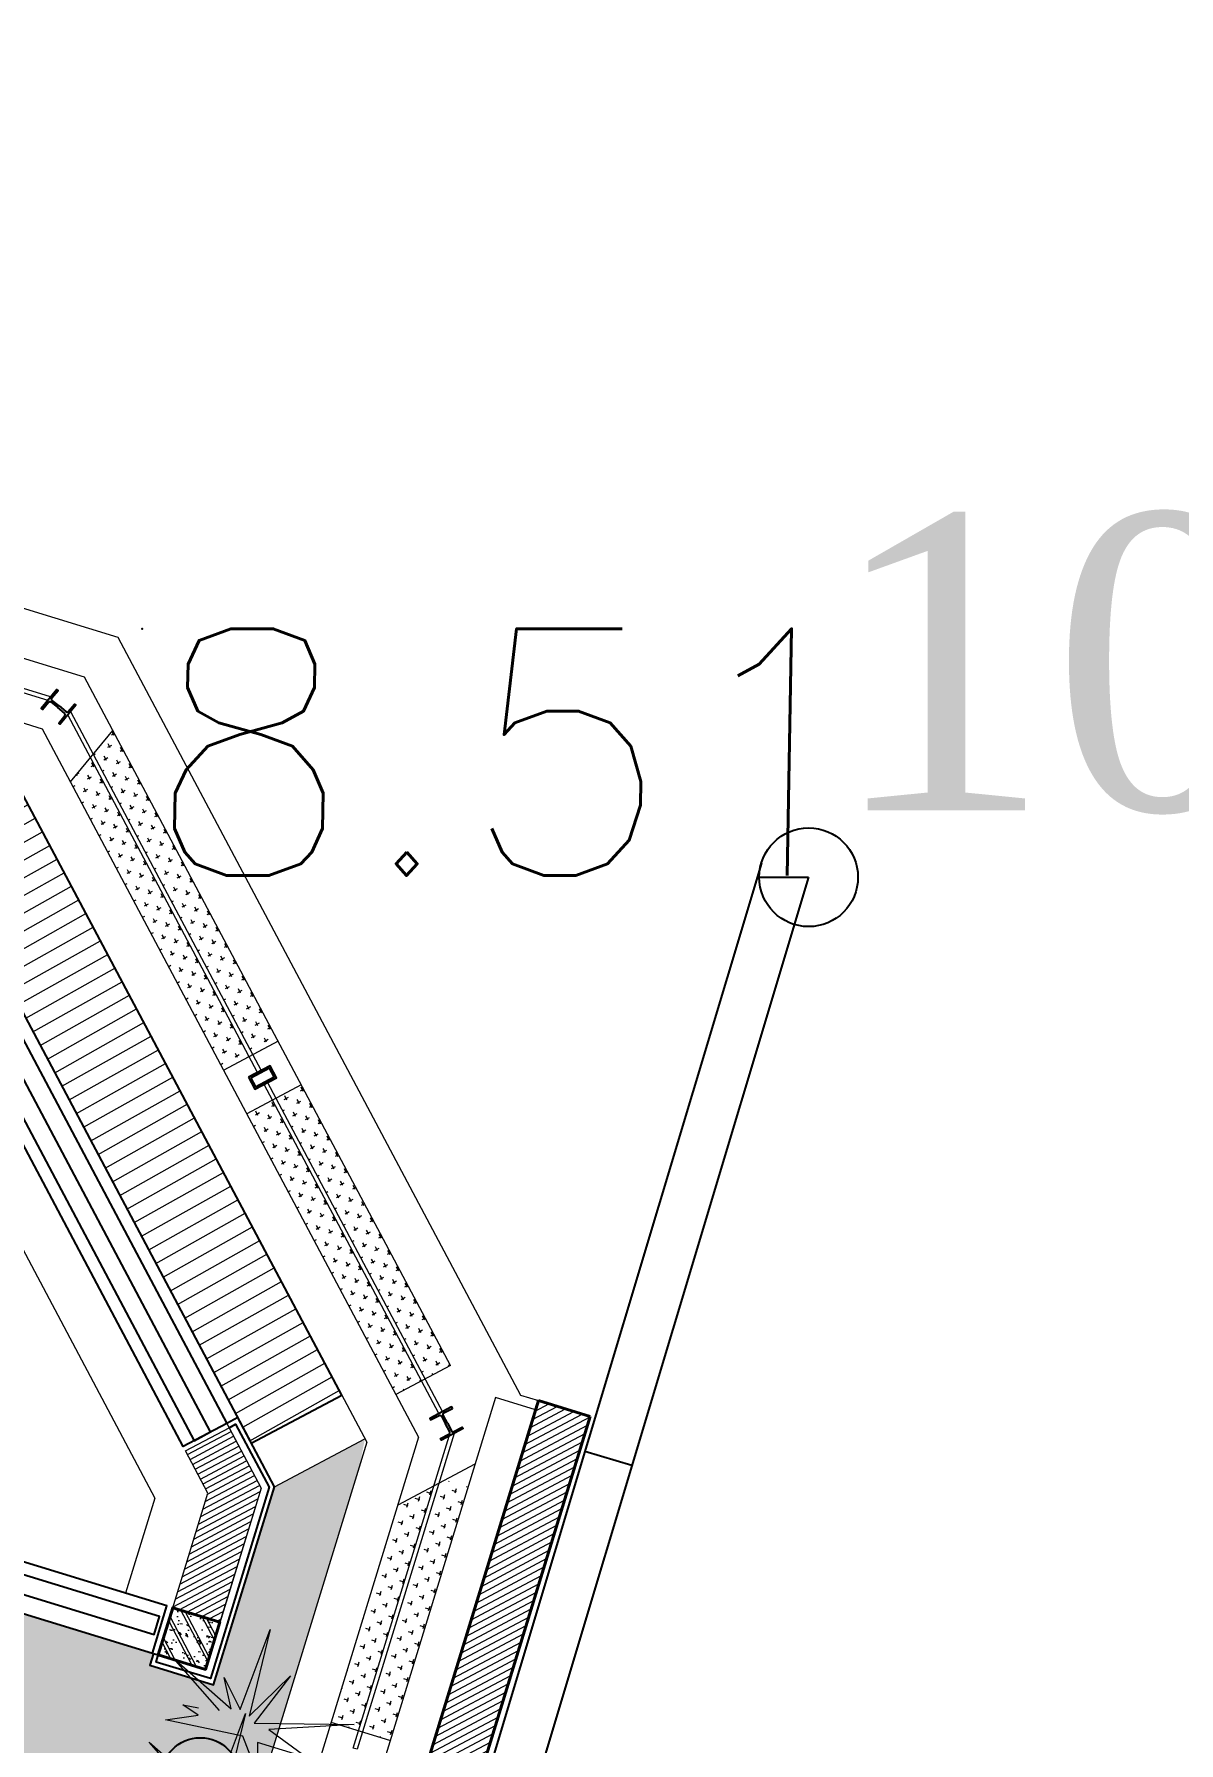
# Model space of a CAD drawing. Header units: inches. Extents: x 587740 to 588006, y 2325787 to 2326106.
# Drawn here: x 587940.86 to 587945.5, y 2326012.2 to 2326019.13 of the extents above; entities that cross this region are included whole.
import ezdxf
from ezdxf.enums import TextEntityAlignment as Align

# ---------------------------------------------------------------- set-up
doc = ezdxf.new("R2010")
doc.units = ezdxf.units.IN
doc.header["$MEASUREMENT"] = 0
doc.header["$PDSIZE"] = 0.1
for name, color, linetype in [('DANCU', 6, 'Continuous'), ('diem', 8, 'Continuous'), ('Docao', 22, 'Continuous'), ('KYHIEU', 2, 'Continuous'), ('mocgioi', 2, 'Continuous'), ('VTgioi', 40, 'Continuous'), ('Xref Landscape 2020 05 04$0$CDC-E-Lighting', 2, 'Continuous'), ('Xref Landscape 2020 05 04$0$hoan thien', 41, 'Continuous'), ('Xref Landscape 2020 05 04$0$KT-Tuong', 1, 'Continuous'), ('Xref MBTHANGBONGOAINHA COTE SAN VUON$0$hoan thien', 41, 'Continuous'), ('Xref MBTHANGBONGOAINHA COTE SAN VUON$0$NOITHAT', 8, 'Continuous')]:
    doc.layers.add(name, color=color, linetype=linetype)
for name, color, linetype, lineweight in [('Xref Landscape 2020 05 04$0$A1-DIM', 253, 'Continuous', 13), ('Xref Landscape 2020 05 04$0$A1-KÝ HIỆU', 40, 'Continuous', 20), ('Xref Landscape 2020 05 04$0$cay', 74, 'Continuous', 9), ('Xref Landscape 2020 05 04$0$HACTH', 250, 'Continuous', 0), ('Xref Landscape 2020 05 04$0$MANH', 136, 'Continuous', 5), ('Xref Landscape 2020 05 04$0$THAY', 4, 'Continuous', 20), ('Xref Landscape 2020 05 04$0$tree', 74, 'Continuous', 13), ('Xref Landscape 2020 05 04$0$TUONG', 7, 'Continuous', 40), ('Xref Landscape 2020 05 04$0$Xref Landscape$0$THAY', 4, 'Continuous', 20), ('Xref MBTHANGBONGOAINHA COTE SAN VUON$0$A-WALL', 7, 'Continuous', 9), ('Xref MBTHANGBONGOAINHA COTE SAN VUON$0$i_hatch', 250, 'Continuous', 5), ('Xref MBTHANGBONGOAINHA COTE SAN VUON$0$MANH', 136, 'Continuous', 5), ('Xref MBTHANGBONGOAINHA COTE SAN VUON$0$NSV - Hatch', 8, 'Continuous', 9), ('Xref MBTHANGBONGOAINHA COTE SAN VUON$0$Xref Mat bang thang ngoai nha$0$COT VACH', 30, 'Continuous', 40), ('Xref MBTHANGBONGOAINHA COTE SAN VUON$0$Xref Mat bang thang ngoai nha$0$i_hatch', 250, 'Continuous', 5)]:
    doc.layers.add(name, color=color, linetype=linetype, lineweight=lineweight)
doc.styles.add('VNARIAL', font='txt.shx')
doc.styles.add('VNT', font='')
doc.styles.get('VNT').set_extended_font_data('.VnTime')
pattern_1 = [(29.33749387773264, (587837.162505679, 2326033.805722693), (-0.03062204963638812, 0.05448431185463851), [])]

# ---------------------------------------------------------------- blocks, each defined once
blk = doc.blocks.new('Xref Landscape 2020 05 04$0$hangrao')
at = {"layer": 'Xref Landscape 2020 05 04$0$HACTH'}
h = blk.add_hatch(dxfattribs=at)
h.set_pattern_fill('ANSI31', color=256, scale=200)
h.set_pattern_definition([(45, (316546.4637748334, 10900), (-17.67766952966369, 17.67766952966369), [])])
h.paths.add_polyline_path([(67590.00000018602, 22587.12685993905), (67370.00000018602, 22587.12685993905), (67370.00000018583, -31152.86776741003), (67590.00000018583, -31153.27272024707)])
at = {"layer": 'Xref Landscape 2020 05 04$0$tree'}
h = blk.add_hatch(dxfattribs=at)
h.set_pattern_fill('CROSS', color=256, scale=150, angle=-44.96800969752317)
h.set_pattern_definition([(315.0319903024768, (-381578.9247013353, 1105665.131603279), (53.03300032275722, 0.02961024201588813), [18.75, -56.24999999999999]), (45.03199030247683, (-381578.9172987746, 1105651.873353198), (-0.02961024201588458, 53.03300032275721), [18.74999999999967, -56.24999999999933])])
h.paths.add_polyline_path([(64877.81736044807, 24561.59527024983), (65853.04443060013, 23587.45660148849), (65935.24441309355, 23669.74842570646), (64925.50315725151, 24676.8102411677)])
h = blk.add_hatch(dxfattribs=at)
h.set_pattern_fill('CROSS', color=256, scale=150, angle=-44.96800969752317)
h.set_pattern_definition([(315.0319903024768, (-381672.6536348556, 1105571.297946781), (53.03300032275722, 0.02961024201588813), [18.75, -56.24999999999999]), (45.03199030247683, (-381672.6462322952, 1105558.0396967), (-0.02961024201588458, 53.03300032275721), [18.74999999999967, -56.24999999999933])])
h.paths.add_polyline_path([(64822.4863361062, 24427.9084538866), (65759.31549707975, 23493.62294499092), (65841.51547957317, 23575.91476920887), (64871.06543123, 24545.28174755262)])
h = blk.add_hatch(dxfattribs=at)
h.set_pattern_fill('CROSS', color=256, scale=150, angle=-44.96800969752317)
h.set_pattern_definition([(315.0319903024768, (-380688.6520129706, 1104775.852503035), (53.03300032275722, 0.02961024201588813), [18.75, -56.24999999999999]), (45.03199030247683, (-380688.6446104102, 1104762.594252955), (-0.02961024201588458, 53.03300032275721), [18.74999999999967, -56.24999999999933])])
h.paths.add_polyline_path([(65994.54472543951, 23446.11422793985), (66905.62913474638, 22536.04655955534), (66987.8291172398, 22618.33838377331), (66076.74470793293, 23528.40605215781)])
h = blk.add_hatch(dxfattribs=at)
h.set_pattern_fill('CROSS', color=256, scale=150, angle=-44.96800969752317)
h.set_pattern_definition([(315.0319903024768, (-380782.3809464913, 1104682.018846537), (53.03300032275722, 0.02961024201588813), [18.75, -56.24999999999999]), (45.03199030247683, (-380782.3735439306, 1104668.760596457), (-0.02961024201588458, 53.03300032275721), [18.74999999999967, -56.24999999999933])])
h.paths.add_polyline_path([(65900.81579191913, 23352.28057144227), (66811.90018053143, 22442.21292372921), (66894.10016302497, 22524.50474794718), (65983.01577441255, 23434.57239566023)])
h = blk.add_hatch(dxfattribs=at)
h.set_pattern_fill('CROSS', color=256, scale=150, angle=-90.00000000000001)
h.set_pattern_definition([(270, (516449.2244212654, 1102369.40214293), (37.49999999999999, -37.50000000000001), [18.75, -56.25]), (360, (516439.8494212654, 1102360.02714293), (37.50000000000001, 37.49999999999999), [18.75, -56.25])])
h.paths.add_polyline_path([(67083.15675511933, 22168.68999245254), (67083.15675511933, 21093.48963547617), (67199.4700452243, 21093.48963547617), (67199.4700452243, 22168.68999245254)])
h = blk.add_hatch(dxfattribs=at)
h.set_pattern_fill('CROSS', color=256, scale=150, angle=-90.00000000000001)
h.set_pattern_definition([(270, (516316.5976212943, 1102369.40214293), (37.49999999999999, -37.50000000000001), [18.75, -56.25]), (360, (516307.2226212943, 1102360.02714293), (37.50000000000001, 37.49999999999999), [18.75, -56.25])])
h.paths.add_polyline_path([(67066.8432452532, 22131.43933364883), (66950.52995514823, 22014.99613851374), (66950.52995514823, 21093.48963547617), (67066.8432452532, 21093.48963547617)])
at = {"layer": 'Xref Landscape 2020 05 04$0$A1-DIM'}
for points in [[(64644.24545136874, 24732.99116392394), (63408.29964722297, 24733.67278384743)], [(63408.29964722297, 24717.35927500602), (64637.49509225739, 24716.68143480486)], [(64738.94638284447, 24700.31126101004), (65904.33828657691, 23536.21999197858), (65892.80952101969, 23524.6779744362), (64732.19445362652, 24683.99773831281)], [(67000.22543028044, 22418.49799581421), (65931.72210210061, 23485.80882171032), (65943.25086765783, 23497.3508392527), (67011.75438385294, 22430.03982555117)], [(67083.15675511933, 22360.0215910627), (67082.62679943163, 21020.98976782552), (67066.3132895655, 21020.98950567801), (67066.8432452532, 22343.68986137846)]]:
    blk.add_lwpolyline(points, dxfattribs=at)
at = {"layer": 'Xref Landscape 2020 05 04$0$A1-KÝ HIỆU', "color": 1}
blk.add_lwpolyline([(67370.00000018626, -37221.00018372388), (67370.00000018626, 22547.74550895224), (67200.00000018626, 22547.74550895224), (67200.00000018626, -37220.68726562255)], dxfattribs=at)
at = {"layer": 'Xref Landscape 2020 05 04$0$KT-Tuong', "ltscale": 3}
for points in [[(64688.01993130066, 24708.01117437897), (64654.94120769587, 24721.70197584137, -0.4142135623730951), (64651.15027319884, 24730.84685504445), (64665.98834852676, 24766.69753872778), (64659.33564433805, 24769.45099600512), (64621.0931821526, 24677.05232671817), (64627.74588634132, 24674.29886944083), (64642.58396166924, 24710.14955312418, -0.4142135623730951), (64651.7288408723, 24713.94048762126), (64684.80756447709, 24700.24968615887)], [(64688.01993130066, 24708.01117437897), (64721.09865490533, 24694.32037291658, 0.4142135623730951), (64730.24353410839, 24698.1113074137), (64745.08160943643, 24733.96199109702), (64751.73431362503, 24731.20853381968), (64713.49185143958, 24638.80986453273), (64706.83914725098, 24641.56332181007), (64721.6772225789, 24677.41400549343, 0.4142135623730951), (64717.88628808176, 24686.55888469648), (64684.80756447709, 24700.24968615887)], [(67044.33315287705, 22391.90480441254), (67019.00460568059, 22417.20509486385, -0.4142135623730951), (67018.99908061873, 22427.10458825866), (67046.41950714134, 22454.55563941007), (67041.32549764938, 22459.64396598127), (66970.6542952715, 22388.89383414773), (66975.74830476346, 22383.80550757653), (67003.16873128607, 22411.25655872795, -0.4142135623730951), (67013.06822468084, 22411.26208378984), (67038.3967718773, 22385.96179333855)], [(67044.33315287705, 22391.90480441254), (67069.6617000734, 22366.60451396125, 0.4142135623730951), (67079.56119346828, 22366.61003902314), (67106.9816199909, 22394.06109017455), (67112.07562948286, 22388.97276360336), (67041.40442710498, 22318.22263176982), (67036.31041761301, 22323.31095834103), (67063.73084413563, 22350.76200949244, 0.4142135623730951), (67063.72531907377, 22360.66150288725), (67038.3967718773, 22385.96179333855)]]:
    blk.add_lwpolyline(points, format="xyb", dxfattribs=at)
for points in [[(65862.86369170249, 23494.6990576986), (65901.77627278329, 23455.82990497272), (65972.44745955756, 23526.58005239243), (65933.53487847676, 23565.4492051183)], [(65873.04602776445, 23494.70474286507), (65901.77058761683, 23466.0122410347), (65962.2651234956, 23526.57436722596), (65933.54056364321, 23555.26686905633)]]:
    blk.add_lwpolyline(points, close=True, dxfattribs=at)
at = {"layer": 'Xref Landscape 2020 05 04$0$MANH'}
for p, q in [((65935.24441309355, 23669.74842570646), (65758.56644522538, 23492.87305622373)), ((66076.74470793293, 23528.40605215781), (65900.06674006465, 23351.5306826751)), ((67199.4700452243, 21093.48963547617), (66949.47004390485, 21093.48963547617))]:
    blk.add_line(p, q, dxfattribs=at)
at = {"layer": 'Xref Landscape 2020 05 04$0$TUONG'}
blk.add_lwpolyline([(67370.00000018583, -37221.00018372389), (67370.00000018603, 22587.12685993905), (67590.00000018603, 22587.12685993905), (67590.00000018583, -37221.40513656093)], dxfattribs=at)
at = {"layer": 'Xref Landscape 2020 05 04$0$Xref Landscape$0$THAY'}
for p, q in [((64569.49430803815, 24405.0000005084), (66755.00000018631, 22221.93247730905)), ((67200.00000018626, 22547.74550895224), (67200.00000018626, -37220.68726562255)), ((66755.00000018631, 22221.93247730905), (66755.00000018631, -37220.05222594666))]:
    blk.add_line(p, q, dxfattribs=at)
for points in [[(56505.00000268419, 25045.00000051467), (64834.38177275099, 25045.00000051467), (67295.00000018626, 22587.12685993905), (67370.00000018603, 22587.12685993905)], [(66987.75570679817, 22618.26487319384), (64751.97776008191, 24850.00000051261), (56505.00000268419, 24850.0000003404)], [(64822.48622472043, 24427.90818476428), (64925.49675405757, 24676.79477023415)], [(56505.00000268419, 24600.00000034041), (64650.20220744266, 24600.00000051047), (66950.0039882952, 22302.76389830647), (66950.0039882952, -37219.85256326984)], [(66987.75570679817, 22618.26487319384), (66811.15115648866, 22441.46308128454)], [(67200.00000018626, 22264.74480531267), (66950.00000018626, 22014.46559166916)]]:
    blk.add_lwpolyline(points, dxfattribs=at)
blk = doc.blocks.new('Xref MBTHANGBONGOAINHA COTE SAN VUON$0$Xref Mat bang thang ngoai nha$0$COT 200X200')
at = {"layer": 'Xref MBTHANGBONGOAINHA COTE SAN VUON$0$Xref Mat bang thang ngoai nha$0$i_hatch', "ltscale": 5}
h = blk.add_hatch(dxfattribs=at)
h.set_pattern_fill('BT-01', color=256, scale=15, angle=90, pattern_type=2)
h.set_pattern_definition([(140, (60899.99999998906, 11349.99999837047), (9.412820247389273, 107.589027390113), [11.25, -123.75]), (85, (60899.99999998906, 11349.99999837047), (-112.8288200550018, -20.81270004195), [9, -99]), (190.4514, (60900.78440098905, 11358.96575037047), (-103.415931309143, 86.77640725710323), [9.5610285, -105.1713168]), (136.1842, (60869.99999998906, 11349.99999837047), (24.82785214935272, 160.0861572938467), [16.875, -185.625]), (186.6356, (60872.06899603906, 11363.34051012047), (-146.1176806350663, 140.1994058323055), [14.3415432, -157.7569499999999]), (81.18420000000006, (60869.99999998906, 11349.99999837047), (-146.1177901387987, 140.1992917700441), [13.5, -148.5]), (111, (60877.49999998906, 11364.99999837047), (60.39283359980082, 89.53605781776925), [11.25, -123.75]), (55.99999999999998, (60877.49999998906, 11364.99999837047), (-108.772506757028, 36.49729978823726), [9, -99]), (161.4514, (60882.53274088906, 11372.46133332047), (-48.37957450649285, 126.0333942872235), [9.561028499999999, -105.1713168]), (127.5, (60899.99999998906, 11349.99999837047), (-49.93407807469672, 1.823978297593603), [0, -97.79999999999997, 0, -100.5, 0, -99.37499999999997]), (97.49999999999997, (60899.99999998906, 11349.99999837047), (-59.16175678235403, 39.4604306163223), [0, -57.3, 0, -95.55, 0, -37.875]), (57.49999999999999, (60899.99999998906, 11316.54999837047), (3.383230760156968, 80.07336542586135), [0, -37.5, 0, -117, 0, -155.25]), (47.5, (60899.99999998906, 11301.54999837047), (-15.01574734984765, 87.47792540135794), [0, -48.74999999999999, 0, -77.69999999999996, 0, -110.25]), (135, (60899.99999998906, 11349.99999837047), (-45.07805730064241, -45.07805730064241), []), (135, (60881.62499998906, 11349.99999837047), (-45.07805730064241, -45.07805730064241), [])])
h.paths.add_polyline_path([(0, 0), (200, 0), (200, 200), (0, 200)])
at = {"layer": 'Xref MBTHANGBONGOAINHA COTE SAN VUON$0$Xref Mat bang thang ngoai nha$0$COT VACH', "ltscale": 200}
blk.add_lwpolyline([(0, 0), (200, 0), (200, 200), (0, 200)], close=True, dxfattribs=at)
blk = doc.blocks.new('Xref Landscape 2020 05 04$0$Xref Landscape$0$$0$li85')
at = {"linetype": 'ByBlock'}
for p, q in [((0, 100.000000015522), (0, 250.0000000310441)), ((-100.000000015522, 0), (-250.000000015522, 0)), ((100.000000015522, 0), (250.000000015522, 0)), ((0, -100.000000015522), (0, -250.000000015522))]:
    blk.add_line(p, q, dxfattribs=at)
for centre in [(0, 350.0000000310441), (-350.000000015522, 0), (0, 0), (350.000000015522, 0), (-6.123233995736766e-15, -350.000000015522)]:
    blk.add_circle(centre, 100, dxfattribs=at)
blk = doc.blocks.new('Xref Landscape 2020 05 04$0$A$C41D95FC2')
at = {"layer": 'Xref Landscape 2020 05 04$0$cay'}
blk.add_lwpolyline([(240.7504589773016, 198.0839518915309), (9.59552126005292e-05, 346.6469035069822), (283.2356959170429, 219.3072010587348), (219.5077832526295, 332.498047680725), (318.6402317917673, 226.3816635470284), (339.8829075134126, 572.5495575766399), (361.125583235058, 212.2328077177881), (474.4197774178465, 417.3911826472176), (389.4490745282965, 191.0094894032372), (778.8980531013804, 304.2003360252274), (453.1771016962011, 183.9350960622905), (637.2802531219204, 120.2652102630018), (424.8534958965029, 120.2652102630018), (460.2580317712273, -2.970291825477034e-05), (361.125583235058, 127.3396727512954), (42.48544739850331, 99.04196109579789), (162.8605716592865, 155.637384406793), (92.05172891682014, 176.8606335739969), (155.7797560847248, 183.9350960622905)], dxfattribs=at)
blk = doc.blocks.new('Xref Landscape 2020 05 04$0$truc2')
at = {"xscale": 0.001000000047497451, "yscale": 0.001000000047497451, "zscale": 0.001000000047497451}
for p in [(-0.3392741954885423, -0.1253991047851741), (-0.3341892738826573, -0.4797666055383161), (-0.3392741954885423, -0.8525284376228228), (-0.3392741954885423, -1.221148300450295), (-0.3392741954885423, -1.589783561066724), (-0.3392741954885423, -1.972507675993256)]:
    blk.add_blockref('Xref Landscape 2020 05 04$0$A$C41D95FC2', p, dxfattribs=at)

msp = doc.modelspace()

# ---------------------------------------------------------------- hatches: boundary and pattern name
at = {"layer": 'Xref Landscape 2020 05 04$0$tree'}
h = msp.add_hatch(dxfattribs=at)
h.set_pattern_fill('ANSI31', color=256, scale=499.9999999999999, angle=1.392640727652747)
h.set_pattern_definition(pattern_1)
h.paths.add_polyline_path([(587940.3961891803, 2326016.261555049), (587940.3360642818, 2326016.065570327), (587941.7404500523, 2326013.417920876), (587942.1073775998, 2326013.612829429), (587940.759625516, 2326016.150058741)])
h = msp.add_hatch(dxfattribs=at)
h.set_pattern_fill('ANSI31', color=256, scale=499.9999999999999, angle=1.392640727652747)
h.set_pattern_definition(pattern_1)
h.paths.add_polyline_path([(587940.3961891803, 2326016.261555049), (587940.3360642818, 2326016.065570327), (587941.7404500523, 2326013.417920876), (587942.1073775998, 2326013.612829429), (587940.759625516, 2326016.150058741)])
h = msp.add_hatch(dxfattribs=at)
h.set_pattern_fill('CROSS', color=256, scale=499.9999999999999, angle=180)
h.set_pattern_definition([(162.9448453374998, (587837.162505679, 2326033.805722693), (-0.1561643684962271, -0.08284136481517426), [0.06249999317998287, -0.1874999795399486]), (252.9448453374999, (587837.1417953484, 2326033.844763791), (0.08284132217713897, -0.1561643911146509), [0.0625000102445483, -0.1875000307336449])])
edge = h.paths.add_edge_path(flags=16)
edge.add_line((587933.496445618, 2325986.35498537), (587931.8276130816, 2325980.915214358))
edge.add_line((587931.8276130816, 2325980.915214358), (587930.3580623056, 2325981.366048436))
edge.add_ellipse((587919.3756955441, 2325978.903807017), major_axis=(7.958487593634982, 7.95848759363498), ratio=0.9999998471766518, start_angle=327.6367182306451, end_angle=332.3597349387829)
edge.add_line((587930.1180325403, 2325982.261963279), (587931.5563033667, 2325986.950189196))
edge.add_line((587931.5563033667, 2325986.950189196), (587933.496445618, 2325986.35498537))
h.paths.add_polyline_path([(587925.0968971006, 2325994.245510424), (587923.7213567516, 2325989.761762442), (587923.4203614878, 2325989.854102853), (587924.7959018367, 2325994.337850834)], flags=0)
h.paths.add_polyline_path([(587925.0968971006, 2325994.245510424), (587923.7213567516, 2325989.761762442), (587923.4203614878, 2325989.854102853), (587924.7959018367, 2325994.337850834)], flags=16)
h.paths.add_polyline_path([(587925.0956477856, 2325994.244847693), (587923.720694021, 2325989.763011757), (587923.4206547799, 2325989.855058876), (587924.7956085445, 2325994.336894811)], flags=0)
edge = h.paths.add_edge_path()
edge.add_line((587912.1738291613, 2325969.015545404), (587913.0844761078, 2325967.298882485))
edge.add_line((587913.0844761078, 2325967.298882485), (587916.1213285244, 2325977.501622878))
edge.add_line((587916.1213285244, 2325977.501622878), (587918.7025899836, 2325976.709734194))
edge.add_ellipse((587919.3756955488, 2325978.903807033), major_axis=(0.6731934940453421, 2.19404586276353), ratio=0.9999997269055262, start_angle=180.0022961777678, end_angle=360.0022961777678)
edge.add_line((587920.0488011141, 2325981.097879873), (587918.5191646938, 2325981.567147241))
edge.add_line((587918.5191646938, 2325981.567147241), (587918.5528932951, 2325981.677089889))
edge.add_line((587918.5528932951, 2325981.677089889), (587917.4163503478, 2325981.827993884))
edge.add_line((587917.4163503478, 2325981.827993884), (587916.3231439968, 2325981.248074745))
edge.add_line((587916.3231439968, 2325981.248074745), (587912.1738291613, 2325969.015545404))
h.paths.add_polyline_path([(587922.8925407544, 2325958.510777684), (587924.2754182277, 2325959.341733862)])
edge = h.paths.add_edge_path()
edge.add_line((587924.3664494295, 2325963.803763082), (587924.3759814255, 2325963.83483383))
edge.add_line((587924.3759814255, 2325963.83483383), (587926.7708184463, 2325963.100137107))
edge.add_line((587926.7708184463, 2325963.100137107), (587942.1794455627, 2326013.326508713))
edge.add_line((587942.1794455627, 2326013.326508713), (587942.20120045, 2326013.436201926))
edge.add_line((587942.20120045, 2326013.436201926), (587941.8342729026, 2326013.241293373))
edge.add_line((587941.8342729026, 2326013.241293373), (587941.5881010914, 2326012.438865177))
edge.add_line((587941.5881010914, 2326012.438865177), (587941.3299749341, 2326012.518054008))
edge.add_line((587941.3299749341, 2326012.518054008), (587941.3446395434, 2326012.565855159))
edge.add_line((587941.3446395434, 2326012.565855159), (587936.9756159446, 2326013.906201297))
edge.add_line((587936.9756159446, 2326013.906201297), (587936.6529879393, 2326012.854578002))
edge.add_line((587936.6529879393, 2326012.854578002), (587940.8993280744, 2326011.551869174))
edge.add_line((587940.8993280744, 2326011.551869174), (587937.4205311006, 2326000.223651589))
edge.add_line((587937.4205311006, 2326000.223651589), (587934.4780209664, 2326001.126896938))
edge.add_line((587934.4780209664, 2326001.126896938), (587933.9732731783, 2325999.482256306))
edge.add_line((587933.9732731783, 2325999.482256306), (587937.0809509993, 2325998.529053688))
edge.add_line((587937.0809509993, 2325998.529053688), (587933.5028374066, 2325986.865534613))
edge.add_line((587933.5028374066, 2325986.865534613), (587923.7508579167, 2325989.857341997))
edge.add_line((587923.7508579167, 2325989.857341997), (587927.3291074988, 2326001.520759972))
edge.add_line((587927.3291074988, 2326001.520759972), (587930.4360895952, 2326000.567585309))
edge.add_line((587930.4360895952, 2326000.567585309), (587930.9249711419, 2326002.160953574))
edge.add_line((587930.9249711419, 2326002.160953574), (587925.4572736521, 2326003.841835172))
edge.add_ellipse((587925.0254711204, 2326003.448700138), major_axis=(0.1717195903998069, 0.5581406742862614), ratio=0.9999997264209434, start_angle=-30.58245307929222, end_angle=120.6746004978885)
edge.add_line((587924.4578216937, 2326003.311650437), (587920.7330109417, 2325991.170158039))
edge.add_ellipse((587921.2850568302, 2325990.707868628), major_axis=(0.211308967895119, 0.6883421562273057), ratio=0.999999726329428, start_angle=67.12238984308655, end_angle=182.9276508602818)
edge.add_line((587921.1091806648, 2325990.009632294), (587921.1470626736, 2325990.1331135))
edge.add_line((587921.1470626736, 2325990.1331135), (587922.6766990654, 2325989.663846072))
edge.add_ellipse((587919.4008884109, 2325978.928843716), major_axis=(3.29189572277584, 10.73008078117425), ratio=0.9999997269551517, start_angle=240.12128554492898, end_angle=360.08587030369955, ccw=False)
edge.add_line((587927.0648350981, 2325970.729143693), (587928.5623885584, 2325970.26971885))
edge.add_line((587928.5623885584, 2325970.26971885), (587927.9083469852, 2325968.137787507))
edge.add_line((587927.9083469852, 2325968.137787507), (587925.7764162244, 2325968.791828902))
edge.add_line((587925.7764162244, 2325968.791828902), (587926.1389789016, 2325969.973647867))
edge.add_ellipse((587919.3622888366, 2325978.656876476), major_axis=(3.229590466084399, 10.53051647375628), ratio=0.9999997269673871, start_angle=180.2053218711778, end_angle=235.0198936791072, ccw=False)
edge.add_line((587916.1704555715, 2325968.11485427), (587915.787885194, 2325968.231755595))
edge.add_line((587915.787885194, 2325968.231755595), (587913.4934305636, 2325968.935656648))
edge.add_line((587913.4934305636, 2325968.935656648), (587913.0631715582, 2325967.33941338))
edge.add_line((587913.0631715582, 2325967.33941338), (587924.3664494295, 2325963.803763082))
h.paths.add_polyline_path([(587924.4671843193, 2325963.791164274), (587926.7664190636, 2325963.085796761), (587926.7912124865, 2325963.166614063), (587924.4919777422, 2325963.871981576)])
h.paths.add_polyline_path([(587924.393861273, 2325963.552158518), (587926.6930960172, 2325962.846791005), (587926.7077606265, 2325962.894592157), (587924.4085258822, 2325963.59995967)])
h.paths.add_polyline_path([(587926.5546622735, 2325962.395548685), (587926.5144811356, 2325962.264573177), (587926.3057863184, 2325961.584305989)])
at = {"layer": 'Xref MBTHANGBONGOAINHA COTE SAN VUON$0$i_hatch'}
h = msp.add_hatch(dxfattribs=at)
h.set_pattern_fill('ANSI31', color=256, scale=180)
h.set_pattern_definition([(27.94485315932025, (587837.162505679, 2326033.805722693), (-0.01054397892130461, 0.01987648198866682), [])])
h.paths.add_polyline_path([(587936.9756154994, 2326013.90620002), (587937.0342739365, 2326014.097404625)])
h.paths.add_polyline_path([(587941.6508842215, 2326013.480303881), (587941.7803974843, 2326013.236158093), (587941.6136229982, 2326012.692535534), (587941.4224184457, 2326012.751193955), (587941.5648958116, 2326013.215616974), (587941.4742044072, 2326013.386579575)])
h.paths.add_polyline_path([(587937.7968336466, 2326016.583064579), (587937.6056290941, 2326016.641723), (587937.2537801178, 2326015.4948267), (587937.4449846704, 2326015.436168279)])
h.paths.add_polyline_path([(587940.0517368031, 2326015.89129727), (587940.1103952402, 2326016.082501875), (587939.9013807958, 2326016.146624079), (587939.8427223588, 2326015.955419474)])
h.paths.add_polyline_path([(587940.2429413557, 2326015.832638849), (587940.1637418369, 2326015.856935963), (587940.2839063423, 2326015.630413542), (587940.4605861566, 2326015.724137847), (587940.3015997928, 2326016.023843454)])

# ---------------------------------------------------------------- linework, layer by layer
at = {"layer": 'DANCU'}
msp.add_line((587943.9988734471, 2326015.71106565), (587921.8127193275, 2325941.818053338), dxfattribs=at)
msp.add_lwpolyline([(587943.7988734471, 2326015.71106565), (587943.9988734471, 2326015.71106565)], dxfattribs=at)
at = {"layer": 'DEFPOINTS'}
msp.add_lwpolyline([(587941.5549645611, 2326012.501330929), (587941.3637600086, 2326012.55998935), (587941.3637600086, 2326012.55998935), (587941.5549645611, 2326012.501330929)], close=True, dxfattribs=at)
at = {"layer": 'diem'}
msp.add_point((587941.298, 2326016.718, 8.514), dxfattribs=at)
at = {"layer": 'KYHIEU', "color": 242}
for p, q in [((587943.8073212162, 2326015.768578629), (587921.6211670964, 2325941.875566323)), ((587943.2831910561, 2326013.327420092), (587943.0916388253, 2326013.384933071))]:
    msp.add_line(p, q, dxfattribs=at)
at = {"layer": 'VTgioi'}
msp.add_circle((587943.9988734471, 2326015.71106565), 0.2, dxfattribs=at)
at = {"layer": 'Xref Landscape 2020 05 04$0$hoan thien'}
msp.add_lwpolyline([(587940.3961891803, 2326016.261555049), (587940.3360642818, 2326016.065570327), (587941.7404500523, 2326013.417920876), (587942.1073775998, 2326013.612829429), (587940.759625516, 2326016.150058741)], close=True, dxfattribs=at)
at = {"layer": 'Xref Landscape 2020 05 04$0$THAY'}
for points in [[(587941.7404500523, 2326013.417920876), (587942.1073775998, 2326013.612829429)], [(587941.8342729026, 2326013.241293373), (587942.20120045, 2326013.436201926)]]:
    msp.add_lwpolyline(points, dxfattribs=at)
at = {"layer": 'Xref MBTHANGBONGOAINHA COTE SAN VUON$0$A-WALL'}
for p, q in [((587941.4742044072, 2326013.386579575), (587941.6508842215, 2326013.480303881)), ((587941.6415117958, 2326013.497971864), (587941.7803974843, 2326013.236158093)), ((587941.6508842215, 2326013.480303881), (587941.7803974843, 2326013.236158093)), ((587941.5648958116, 2326013.215616974), (587941.4742044072, 2326013.386579575)), ((587941.4224184457, 2326012.751193955), (587941.5648958116, 2326013.215616974)), ((587941.7803974843, 2326013.236158093), (587941.5549645611, 2326012.501330929)), ((587941.7803974843, 2326013.236158093), (587941.6136229982, 2326012.692535534)), ((587941.6136229982, 2326012.692535534), (587941.4224184457, 2326012.751193955))]:
    msp.add_line(p, q, dxfattribs=at)
at = {"layer": 'Xref MBTHANGBONGOAINHA COTE SAN VUON$0$hoan thien', "ltscale": 200}
for points in [[(587941.3446395434, 2326012.565855159), (587941.3299749341, 2326012.518054008), (587941.5881010914, 2326012.438865177), (587941.8342729026, 2326013.241293373), (587941.6856817494, 2326013.521402941), (587941.6415117958, 2326013.497971864)], [(587941.6508842215, 2326013.480303881), (587941.6773861937, 2326013.494362527), (587941.8127227352, 2326013.239239261), (587941.5748464793, 2326012.463851478), (587941.3549612337, 2326012.531308628), (587941.3637599987, 2326012.559989317)], [(587941.3446395434, 2326012.565855159), (587941.3637599987, 2326012.559989317)]]:
    msp.add_lwpolyline(points, dxfattribs=at)
at = {"layer": 'Xref MBTHANGBONGOAINHA COTE SAN VUON$0$MANH', "ltscale": 10}
msp.add_lwpolyline([(587937.6795167443, 2326016.200655277), (587940.158429968, 2326015.440165353), (587941.3493941106, 2326013.195075762), (587941.2312138649, 2326012.809852283)], dxfattribs=at)
at = {"layer": 'Xref MBTHANGBONGOAINHA COTE SAN VUON$0$NOITHAT', "ltscale": 10}
msp.add_lwpolyline([(587940.4699585823, 2326015.706469863), (587941.6415117958, 2326013.497971864), (587941.4648319815, 2326013.404247559), (587940.2932787681, 2326015.612745558), (587940.4699585823, 2326015.706469863)], dxfattribs=at)
for points in [[(587940.3444780409, 2326015.622925647), (587941.509001935, 2326013.427678636), (587941.5761402645, 2326013.463293872), (587940.4116163703, 2326015.658540883)], [(587936.9756156367, 2326013.906200079), (587941.3398594249, 2326012.567321621), (587941.3985178618, 2326012.758526226), (587937.0342740738, 2326014.097404684)], [(587937.0164397137, 2326013.971079941), (587941.3472227051, 2326012.642466706), (587941.3695129112, 2326012.715124456), (587937.0387299197, 2326014.043737691)]]:
    msp.add_lwpolyline(points, close=True, dxfattribs=at)

# ---------------------------------------------------------------- block references
at = {"color": 6, "rotation": 342.9448453303457}
msp.add_blockref('Xref Landscape 2020 05 04$0$truc2', (587941.6852684136, 2326012.235816577), dxfattribs=at)
at = {"layer": 'Xref Landscape 2020 05 04$0$CDC-E-Lighting'}
for name, p, xscale, yscale, zscale, rotation in [('Xref Landscape 2020 05 04$0$hangrao', (587871.8719234001, 2326011.756039764), 0.0009999998908797264, 0.001000000163912773, 0.0009999999999989416, 342.9448453374998), ('Xref Landscape 2020 05 04$0$hangrao', (587871.8719234001, 2326011.756039764), 0.0009999998908797264, 0.001000000163912773, 0.0009999999999989416, 342.9448453374998), ('Xref Landscape 2020 05 04$0$Xref Landscape$0$$0$li85', (587941.3699586665, 2326011.528932023), 0.001599999847666704, 0.001600000075995922, 0.001599999999998308, 162.9448455820361)]:
    msp.add_blockref(name, p, dxfattribs=dict(at, xscale=xscale, yscale=yscale, zscale=zscale, rotation=rotation))
at = {"layer": 'Xref MBTHANGBONGOAINHA COTE SAN VUON$0$NSV - Hatch', "xscale": 0.0009999998908797264, "yscale": 0.001000000163912773, "zscale": 0.0009999999999989416, "rotation": 162.9448453374999}
msp.add_blockref('Xref MBTHANGBONGOAINHA COTE SAN VUON$0$Xref Mat bang thang ngoai nha$0$COT 200X200', (587941.6136229982, 2326012.692535534), dxfattribs=at)

# ---------------------------------------------------------------- texts
at = {"layer": 'Docao', "style": 'VNARIAL', "oblique": 1}
msp.add_text('8.51', height=1, dxfattribs=at).set_placement((587941.298, 2326016.718, 8.514), align=Align.TOP_LEFT)
at = {"layer": 'mocgioi', "style": 'VNT'}
msp.add_text('10', height=1.2, dxfattribs=at).set_placement((587944.9844404025, 2326015.622879189), align=Align.BOTTOM_CENTER)

doc.saveas('drawing.dxf')
